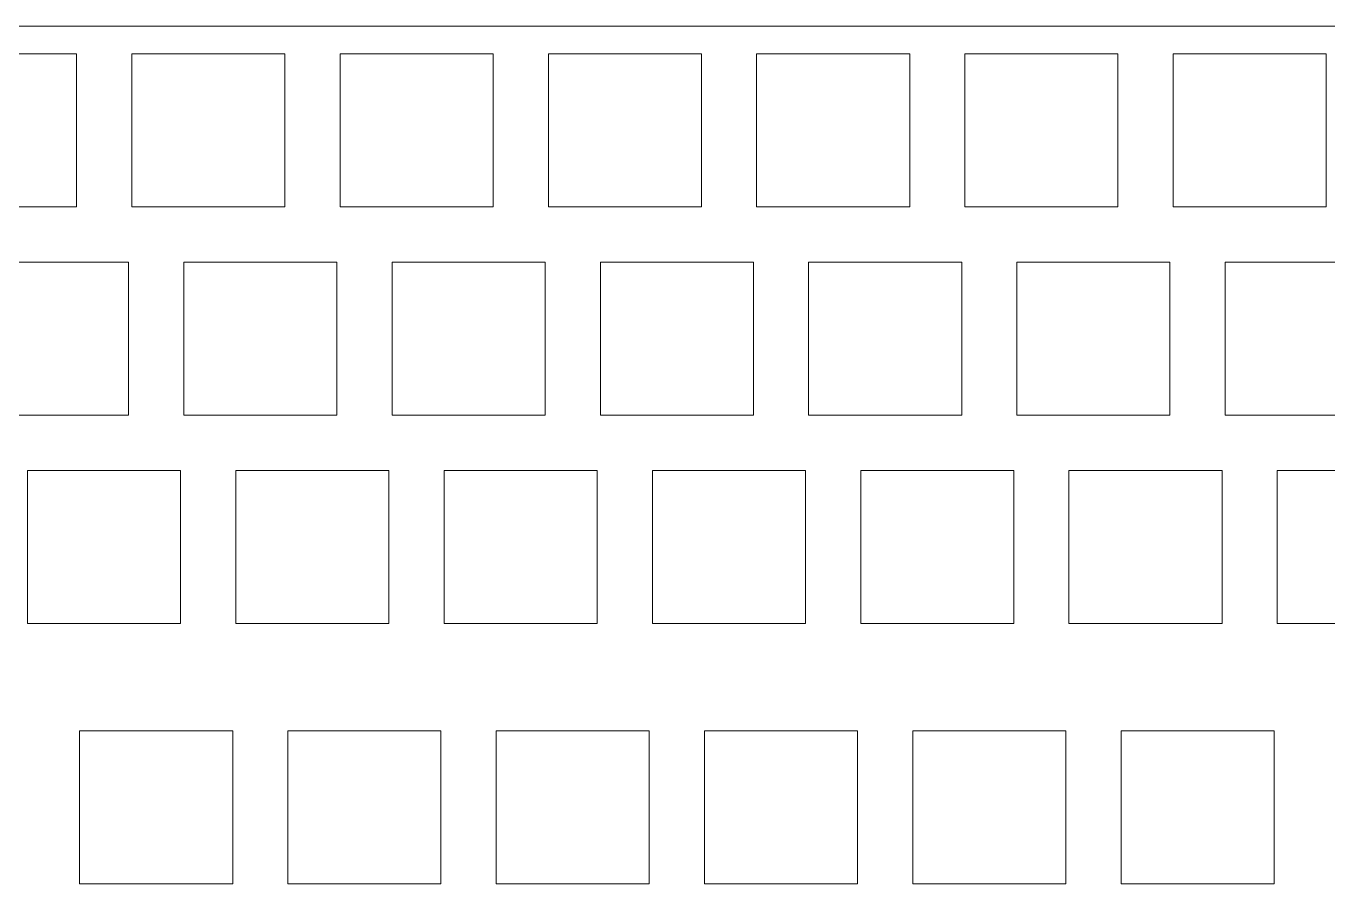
# Model space of a CAD drawing. Header units: inches. Extents: x -59 to 237, y 17 to 160.
# Drawn here: x 10.3 to 129.4, y 81.9 to 160.3 of the extents above; entities that cross this region are included whole.
import ezdxf

# ---------------------------------------------------------------- set-up
doc = ezdxf.new("R2010")
doc.units = ezdxf.units.IN
doc.header["$MEASUREMENT"] = 0

# ---------------------------------------------------------------- blocks, each defined once
blk = doc.blocks.new('block 2')
at = {"color": 7, "lineweight": 9, "true_color": 0xffffff}
blk.add_lwpolyline([(-58.74, 160.34), (236.54, 160.34)], dxfattribs=at)
blk = doc.blocks.new('block 274')
at = {"color": 7, "lineweight": 9, "true_color": 0xffffff}
blk.add_lwpolyline([(15.22, 95.9), (29.22, 95.9)], dxfattribs=at)
blk = doc.blocks.new('block 275')
at = {"color": 7, "lineweight": 9, "true_color": 0xffffff}
blk.add_lwpolyline([(29.22, 95.9), (29.22, 81.9)], dxfattribs=at)
blk = doc.blocks.new('block 276')
at = {"color": 7, "lineweight": 9, "true_color": 0xffffff}
blk.add_lwpolyline([(29.22, 81.9), (15.22, 81.9)], dxfattribs=at)
blk = doc.blocks.new('block 277')
at = {"color": 7, "lineweight": 9, "true_color": 0xffffff}
blk.add_lwpolyline([(15.22, 81.9), (15.22, 95.9)], dxfattribs=at)
blk = doc.blocks.new('block 278')
at = {"color": 7, "lineweight": 9, "true_color": 0xffffff}
blk.add_lwpolyline([(34.27, 95.9), (48.27, 95.9)], dxfattribs=at)
blk = doc.blocks.new('block 279')
at = {"color": 7, "lineweight": 9, "true_color": 0xffffff}
blk.add_lwpolyline([(48.27, 95.9), (48.27, 81.9)], dxfattribs=at)
blk = doc.blocks.new('block 280')
at = {"color": 7, "lineweight": 9, "true_color": 0xffffff}
blk.add_lwpolyline([(48.27, 81.9), (34.27, 81.9)], dxfattribs=at)
blk = doc.blocks.new('block 281')
at = {"color": 7, "lineweight": 9, "true_color": 0xffffff}
blk.add_lwpolyline([(34.27, 81.9), (34.27, 95.9)], dxfattribs=at)
blk = doc.blocks.new('block 282')
at = {"color": 7, "lineweight": 9, "true_color": 0xffffff}
blk.add_lwpolyline([(53.32, 95.9), (67.32, 95.9)], dxfattribs=at)
blk = doc.blocks.new('block 283')
at = {"color": 7, "lineweight": 9, "true_color": 0xffffff}
blk.add_lwpolyline([(67.32, 95.9), (67.32, 81.9)], dxfattribs=at)
blk = doc.blocks.new('block 284')
at = {"color": 7, "lineweight": 9, "true_color": 0xffffff}
blk.add_lwpolyline([(67.32, 81.9), (53.32, 81.9)], dxfattribs=at)
blk = doc.blocks.new('block 285')
at = {"color": 7, "lineweight": 9, "true_color": 0xffffff}
blk.add_lwpolyline([(53.32, 81.9), (53.32, 95.9)], dxfattribs=at)
blk = doc.blocks.new('block 286')
at = {"color": 7, "lineweight": 9, "true_color": 0xffffff}
blk.add_lwpolyline([(72.37, 95.9), (86.37, 95.9)], dxfattribs=at)
blk = doc.blocks.new('block 287')
at = {"color": 7, "lineweight": 9, "true_color": 0xffffff}
blk.add_lwpolyline([(86.37, 95.9), (86.37, 81.9)], dxfattribs=at)
blk = doc.blocks.new('block 288')
at = {"color": 7, "lineweight": 9, "true_color": 0xffffff}
blk.add_lwpolyline([(86.37, 81.9), (72.37, 81.9)], dxfattribs=at)
blk = doc.blocks.new('block 289')
at = {"color": 7, "lineweight": 9, "true_color": 0xffffff}
blk.add_lwpolyline([(72.37, 81.9), (72.37, 95.9)], dxfattribs=at)
blk = doc.blocks.new('block 290')
at = {"color": 7, "lineweight": 9, "true_color": 0xffffff}
blk.add_lwpolyline([(91.42, 95.9), (105.42, 95.9)], dxfattribs=at)
blk = doc.blocks.new('block 291')
at = {"color": 7, "lineweight": 9, "true_color": 0xffffff}
blk.add_lwpolyline([(105.42, 95.9), (105.42, 81.9)], dxfattribs=at)
blk = doc.blocks.new('block 292')
at = {"color": 7, "lineweight": 9, "true_color": 0xffffff}
blk.add_lwpolyline([(105.42, 81.9), (91.42, 81.9)], dxfattribs=at)
blk = doc.blocks.new('block 293')
at = {"color": 7, "lineweight": 9, "true_color": 0xffffff}
blk.add_lwpolyline([(91.42, 81.9), (91.42, 95.9)], dxfattribs=at)
blk = doc.blocks.new('block 294')
at = {"color": 7, "lineweight": 9, "true_color": 0xffffff}
blk.add_lwpolyline([(110.47, 95.9), (124.47, 95.9)], dxfattribs=at)
blk = doc.blocks.new('block 295')
at = {"color": 7, "lineweight": 9, "true_color": 0xffffff}
blk.add_lwpolyline([(124.47, 95.9), (124.47, 81.9)], dxfattribs=at)
blk = doc.blocks.new('block 296')
at = {"color": 7, "lineweight": 9, "true_color": 0xffffff}
blk.add_lwpolyline([(124.47, 81.9), (110.47, 81.9)], dxfattribs=at)
blk = doc.blocks.new('block 297')
at = {"color": 7, "lineweight": 9, "true_color": 0xffffff}
blk.add_lwpolyline([(110.47, 81.9), (110.47, 95.9)], dxfattribs=at)
blk = doc.blocks.new('block 322')
at = {"color": 7, "lineweight": 9, "true_color": 0xffffff}
blk.add_lwpolyline([(10.46, 119.71), (24.46, 119.71)], dxfattribs=at)
blk = doc.blocks.new('block 323')
at = {"color": 7, "lineweight": 9, "true_color": 0xffffff}
blk.add_lwpolyline([(24.46, 119.71), (24.46, 105.71)], dxfattribs=at)
blk = doc.blocks.new('block 324')
at = {"color": 7, "lineweight": 9, "true_color": 0xffffff}
blk.add_lwpolyline([(24.46, 105.71), (10.46, 105.71)], dxfattribs=at)
blk = doc.blocks.new('block 325')
at = {"color": 7, "lineweight": 9, "true_color": 0xffffff}
blk.add_lwpolyline([(10.46, 105.71), (10.46, 119.71)], dxfattribs=at)
blk = doc.blocks.new('block 326')
at = {"color": 7, "lineweight": 9, "true_color": 0xffffff}
blk.add_lwpolyline([(29.51, 119.71), (43.51, 119.71)], dxfattribs=at)
blk = doc.blocks.new('block 327')
at = {"color": 7, "lineweight": 9, "true_color": 0xffffff}
blk.add_lwpolyline([(43.51, 119.71), (43.51, 105.71)], dxfattribs=at)
blk = doc.blocks.new('block 328')
at = {"color": 7, "lineweight": 9, "true_color": 0xffffff}
blk.add_lwpolyline([(43.51, 105.71), (29.51, 105.71)], dxfattribs=at)
blk = doc.blocks.new('block 329')
at = {"color": 7, "lineweight": 9, "true_color": 0xffffff}
blk.add_lwpolyline([(29.51, 105.71), (29.51, 119.71)], dxfattribs=at)
blk = doc.blocks.new('block 330')
at = {"color": 7, "lineweight": 9, "true_color": 0xffffff}
blk.add_lwpolyline([(48.56, 119.71), (62.56, 119.71)], dxfattribs=at)
blk = doc.blocks.new('block 331')
at = {"color": 7, "lineweight": 9, "true_color": 0xffffff}
blk.add_lwpolyline([(62.56, 119.71), (62.56, 105.71)], dxfattribs=at)
blk = doc.blocks.new('block 332')
at = {"color": 7, "lineweight": 9, "true_color": 0xffffff}
blk.add_lwpolyline([(62.56, 105.71), (48.56, 105.71)], dxfattribs=at)
blk = doc.blocks.new('block 333')
at = {"color": 7, "lineweight": 9, "true_color": 0xffffff}
blk.add_lwpolyline([(48.56, 105.71), (48.56, 119.71)], dxfattribs=at)
blk = doc.blocks.new('block 334')
at = {"color": 7, "lineweight": 9, "true_color": 0xffffff}
blk.add_lwpolyline([(67.61, 119.71), (81.61, 119.71)], dxfattribs=at)
blk = doc.blocks.new('block 335')
at = {"color": 7, "lineweight": 9, "true_color": 0xffffff}
blk.add_lwpolyline([(81.61, 119.71), (81.61, 105.71)], dxfattribs=at)
blk = doc.blocks.new('block 336')
at = {"color": 7, "lineweight": 9, "true_color": 0xffffff}
blk.add_lwpolyline([(81.61, 105.71), (67.61, 105.71)], dxfattribs=at)
blk = doc.blocks.new('block 337')
at = {"color": 7, "lineweight": 9, "true_color": 0xffffff}
blk.add_lwpolyline([(67.61, 105.71), (67.61, 119.71)], dxfattribs=at)
blk = doc.blocks.new('block 338')
at = {"color": 7, "lineweight": 9, "true_color": 0xffffff}
blk.add_lwpolyline([(86.66, 119.71), (100.66, 119.71)], dxfattribs=at)
blk = doc.blocks.new('block 339')
at = {"color": 7, "lineweight": 9, "true_color": 0xffffff}
blk.add_lwpolyline([(100.66, 119.71), (100.66, 105.71)], dxfattribs=at)
blk = doc.blocks.new('block 340')
at = {"color": 7, "lineweight": 9, "true_color": 0xffffff}
blk.add_lwpolyline([(100.66, 105.71), (86.66, 105.71)], dxfattribs=at)
blk = doc.blocks.new('block 341')
at = {"color": 7, "lineweight": 9, "true_color": 0xffffff}
blk.add_lwpolyline([(86.66, 105.71), (86.66, 119.71)], dxfattribs=at)
blk = doc.blocks.new('block 342')
at = {"color": 7, "lineweight": 9, "true_color": 0xffffff}
blk.add_lwpolyline([(105.71, 119.71), (119.71, 119.71)], dxfattribs=at)
blk = doc.blocks.new('block 343')
at = {"color": 7, "lineweight": 9, "true_color": 0xffffff}
blk.add_lwpolyline([(119.71, 119.71), (119.71, 105.71)], dxfattribs=at)
blk = doc.blocks.new('block 344')
at = {"color": 7, "lineweight": 9, "true_color": 0xffffff}
blk.add_lwpolyline([(119.71, 105.71), (105.71, 105.71)], dxfattribs=at)
blk = doc.blocks.new('block 345')
at = {"color": 7, "lineweight": 9, "true_color": 0xffffff}
blk.add_lwpolyline([(105.71, 105.71), (105.71, 119.71)], dxfattribs=at)
blk = doc.blocks.new('block 346')
at = {"color": 7, "lineweight": 9, "true_color": 0xffffff}
blk.add_lwpolyline([(124.76, 119.71), (138.76, 119.71)], dxfattribs=at)
blk = doc.blocks.new('block 348')
at = {"color": 7, "lineweight": 9, "true_color": 0xffffff}
blk.add_lwpolyline([(138.76, 105.71), (124.76, 105.71)], dxfattribs=at)
blk = doc.blocks.new('block 349')
at = {"color": 7, "lineweight": 9, "true_color": 0xffffff}
blk.add_lwpolyline([(124.76, 105.71), (124.76, 119.71)], dxfattribs=at)
blk = doc.blocks.new('block 370')
at = {"color": 7, "lineweight": 9, "true_color": 0xffffff}
blk.add_lwpolyline([(5.7, 138.76), (19.7, 138.76)], dxfattribs=at)
blk = doc.blocks.new('block 371')
at = {"color": 7, "lineweight": 9, "true_color": 0xffffff}
blk.add_lwpolyline([(19.7, 138.76), (19.7, 124.76)], dxfattribs=at)
blk = doc.blocks.new('block 372')
at = {"color": 7, "lineweight": 9, "true_color": 0xffffff}
blk.add_lwpolyline([(19.7, 124.76), (5.7, 124.76)], dxfattribs=at)
blk = doc.blocks.new('block 374')
at = {"color": 7, "lineweight": 9, "true_color": 0xffffff}
blk.add_lwpolyline([(24.75, 138.76), (38.75, 138.76)], dxfattribs=at)
blk = doc.blocks.new('block 375')
at = {"color": 7, "lineweight": 9, "true_color": 0xffffff}
blk.add_lwpolyline([(38.75, 138.76), (38.75, 124.76)], dxfattribs=at)
blk = doc.blocks.new('block 376')
at = {"color": 7, "lineweight": 9, "true_color": 0xffffff}
blk.add_lwpolyline([(38.75, 124.76), (24.75, 124.76)], dxfattribs=at)
blk = doc.blocks.new('block 377')
at = {"color": 7, "lineweight": 9, "true_color": 0xffffff}
blk.add_lwpolyline([(24.75, 124.76), (24.75, 138.76)], dxfattribs=at)
blk = doc.blocks.new('block 378')
at = {"color": 7, "lineweight": 9, "true_color": 0xffffff}
blk.add_lwpolyline([(43.8, 138.76), (57.8, 138.76)], dxfattribs=at)
blk = doc.blocks.new('block 379')
at = {"color": 7, "lineweight": 9, "true_color": 0xffffff}
blk.add_lwpolyline([(57.8, 138.76), (57.8, 124.76)], dxfattribs=at)
blk = doc.blocks.new('block 380')
at = {"color": 7, "lineweight": 9, "true_color": 0xffffff}
blk.add_lwpolyline([(57.8, 124.76), (43.8, 124.76)], dxfattribs=at)
blk = doc.blocks.new('block 381')
at = {"color": 7, "lineweight": 9, "true_color": 0xffffff}
blk.add_lwpolyline([(43.8, 124.76), (43.8, 138.76)], dxfattribs=at)
blk = doc.blocks.new('block 382')
at = {"color": 7, "lineweight": 9, "true_color": 0xffffff}
blk.add_lwpolyline([(62.85, 138.76), (76.85, 138.76)], dxfattribs=at)
blk = doc.blocks.new('block 383')
at = {"color": 7, "lineweight": 9, "true_color": 0xffffff}
blk.add_lwpolyline([(76.85, 138.76), (76.85, 124.76)], dxfattribs=at)
blk = doc.blocks.new('block 384')
at = {"color": 7, "lineweight": 9, "true_color": 0xffffff}
blk.add_lwpolyline([(76.85, 124.76), (62.85, 124.76)], dxfattribs=at)
blk = doc.blocks.new('block 385')
at = {"color": 7, "lineweight": 9, "true_color": 0xffffff}
blk.add_lwpolyline([(62.85, 124.76), (62.85, 138.76)], dxfattribs=at)
blk = doc.blocks.new('block 386')
at = {"color": 7, "lineweight": 9, "true_color": 0xffffff}
blk.add_lwpolyline([(81.9, 138.76), (95.9, 138.76)], dxfattribs=at)
blk = doc.blocks.new('block 387')
at = {"color": 7, "lineweight": 9, "true_color": 0xffffff}
blk.add_lwpolyline([(95.9, 138.76), (95.9, 124.76)], dxfattribs=at)
blk = doc.blocks.new('block 388')
at = {"color": 7, "lineweight": 9, "true_color": 0xffffff}
blk.add_lwpolyline([(95.9, 124.76), (81.9, 124.76)], dxfattribs=at)
blk = doc.blocks.new('block 389')
at = {"color": 7, "lineweight": 9, "true_color": 0xffffff}
blk.add_lwpolyline([(81.9, 124.76), (81.9, 138.76)], dxfattribs=at)
blk = doc.blocks.new('block 390')
at = {"color": 7, "lineweight": 9, "true_color": 0xffffff}
blk.add_lwpolyline([(100.95, 138.76), (114.95, 138.76)], dxfattribs=at)
blk = doc.blocks.new('block 391')
at = {"color": 7, "lineweight": 9, "true_color": 0xffffff}
blk.add_lwpolyline([(114.95, 138.76), (114.95, 124.76)], dxfattribs=at)
blk = doc.blocks.new('block 392')
at = {"color": 7, "lineweight": 9, "true_color": 0xffffff}
blk.add_lwpolyline([(114.95, 124.76), (100.95, 124.76)], dxfattribs=at)
blk = doc.blocks.new('block 393')
at = {"color": 7, "lineweight": 9, "true_color": 0xffffff}
blk.add_lwpolyline([(100.95, 124.76), (100.95, 138.76)], dxfattribs=at)
blk = doc.blocks.new('block 394')
at = {"color": 7, "lineweight": 9, "true_color": 0xffffff}
blk.add_lwpolyline([(120, 138.76), (134, 138.76)], dxfattribs=at)
blk = doc.blocks.new('block 396')
at = {"color": 7, "lineweight": 9, "true_color": 0xffffff}
blk.add_lwpolyline([(134, 124.76), (120, 124.76)], dxfattribs=at)
blk = doc.blocks.new('block 397')
at = {"color": 7, "lineweight": 9, "true_color": 0xffffff}
blk.add_lwpolyline([(120, 124.76), (120, 138.76)], dxfattribs=at)
blk = doc.blocks.new('block 462')
at = {"color": 7, "lineweight": 9, "true_color": 0xffffff}
blk.add_lwpolyline([(0.94, 157.81), (14.94, 157.81)], dxfattribs=at)
blk = doc.blocks.new('block 463')
at = {"color": 7, "lineweight": 9, "true_color": 0xffffff}
blk.add_lwpolyline([(14.94, 157.81), (14.94, 143.81)], dxfattribs=at)
blk = doc.blocks.new('block 464')
at = {"color": 7, "lineweight": 9, "true_color": 0xffffff}
blk.add_lwpolyline([(14.94, 143.81), (0.94, 143.81)], dxfattribs=at)
blk = doc.blocks.new('block 466')
at = {"color": 7, "lineweight": 9, "true_color": 0xffffff}
blk.add_lwpolyline([(19.99, 157.81), (33.99, 157.81)], dxfattribs=at)
blk = doc.blocks.new('block 467')
at = {"color": 7, "lineweight": 9, "true_color": 0xffffff}
blk.add_lwpolyline([(33.99, 157.81), (33.99, 143.81)], dxfattribs=at)
blk = doc.blocks.new('block 468')
at = {"color": 7, "lineweight": 9, "true_color": 0xffffff}
blk.add_lwpolyline([(33.99, 143.81), (19.99, 143.81)], dxfattribs=at)
blk = doc.blocks.new('block 469')
at = {"color": 7, "lineweight": 9, "true_color": 0xffffff}
blk.add_lwpolyline([(19.99, 143.81), (19.99, 157.81)], dxfattribs=at)
blk = doc.blocks.new('block 470')
at = {"color": 7, "lineweight": 9, "true_color": 0xffffff}
blk.add_lwpolyline([(39.04, 157.81), (53.04, 157.81)], dxfattribs=at)
blk = doc.blocks.new('block 471')
at = {"color": 7, "lineweight": 9, "true_color": 0xffffff}
blk.add_lwpolyline([(53.04, 157.81), (53.04, 143.81)], dxfattribs=at)
blk = doc.blocks.new('block 472')
at = {"color": 7, "lineweight": 9, "true_color": 0xffffff}
blk.add_lwpolyline([(53.04, 143.81), (39.04, 143.81)], dxfattribs=at)
blk = doc.blocks.new('block 473')
at = {"color": 7, "lineweight": 9, "true_color": 0xffffff}
blk.add_lwpolyline([(39.04, 143.81), (39.04, 157.81)], dxfattribs=at)
blk = doc.blocks.new('block 474')
at = {"color": 7, "lineweight": 9, "true_color": 0xffffff}
blk.add_lwpolyline([(58.09, 157.81), (72.09, 157.81)], dxfattribs=at)
blk = doc.blocks.new('block 475')
at = {"color": 7, "lineweight": 9, "true_color": 0xffffff}
blk.add_lwpolyline([(72.09, 157.81), (72.09, 143.81)], dxfattribs=at)
blk = doc.blocks.new('block 476')
at = {"color": 7, "lineweight": 9, "true_color": 0xffffff}
blk.add_lwpolyline([(72.09, 143.81), (58.09, 143.81)], dxfattribs=at)
blk = doc.blocks.new('block 477')
at = {"color": 7, "lineweight": 9, "true_color": 0xffffff}
blk.add_lwpolyline([(58.09, 143.81), (58.09, 157.81)], dxfattribs=at)
blk = doc.blocks.new('block 478')
at = {"color": 7, "lineweight": 9, "true_color": 0xffffff}
blk.add_lwpolyline([(77.14, 157.81), (91.14, 157.81)], dxfattribs=at)
blk = doc.blocks.new('block 479')
at = {"color": 7, "lineweight": 9, "true_color": 0xffffff}
blk.add_lwpolyline([(91.14, 157.81), (91.14, 143.81)], dxfattribs=at)
blk = doc.blocks.new('block 480')
at = {"color": 7, "lineweight": 9, "true_color": 0xffffff}
blk.add_lwpolyline([(91.14, 143.81), (77.14, 143.81)], dxfattribs=at)
blk = doc.blocks.new('block 481')
at = {"color": 7, "lineweight": 9, "true_color": 0xffffff}
blk.add_lwpolyline([(77.14, 143.81), (77.14, 157.81)], dxfattribs=at)
blk = doc.blocks.new('block 482')
at = {"color": 7, "lineweight": 9, "true_color": 0xffffff}
blk.add_lwpolyline([(96.19, 157.81), (110.19, 157.81)], dxfattribs=at)
blk = doc.blocks.new('block 483')
at = {"color": 7, "lineweight": 9, "true_color": 0xffffff}
blk.add_lwpolyline([(110.19, 157.81), (110.19, 143.81)], dxfattribs=at)
blk = doc.blocks.new('block 484')
at = {"color": 7, "lineweight": 9, "true_color": 0xffffff}
blk.add_lwpolyline([(110.19, 143.81), (96.19, 143.81)], dxfattribs=at)
blk = doc.blocks.new('block 485')
at = {"color": 7, "lineweight": 9, "true_color": 0xffffff}
blk.add_lwpolyline([(96.19, 143.81), (96.19, 157.81)], dxfattribs=at)
blk = doc.blocks.new('block 486')
at = {"color": 7, "lineweight": 9, "true_color": 0xffffff}
blk.add_lwpolyline([(115.24, 157.81), (129.24, 157.81)], dxfattribs=at)
blk = doc.blocks.new('block 487')
at = {"color": 7, "lineweight": 9, "true_color": 0xffffff}
blk.add_lwpolyline([(129.24, 157.81), (129.24, 143.81)], dxfattribs=at)
blk = doc.blocks.new('block 488')
at = {"color": 7, "lineweight": 9, "true_color": 0xffffff}
blk.add_lwpolyline([(129.24, 143.81), (115.24, 143.81)], dxfattribs=at)
blk = doc.blocks.new('block 489')
at = {"color": 7, "lineweight": 9, "true_color": 0xffffff}
blk.add_lwpolyline([(115.24, 143.81), (115.24, 157.81)], dxfattribs=at)

msp = doc.modelspace()

# ---------------------------------------------------------------- block references
for name in ['block 2', 'block 462', 'block 463', 'block 466', 'block 469', 'block 467', 'block 470', 'block 473', 'block 471', 'block 474', 'block 477', 'block 475', 'block 478', 'block 481', 'block 479', 'block 482', 'block 485', 'block 483', 'block 486', 'block 489', 'block 487', 'block 464', 'block 468', 'block 472', 'block 476', 'block 480', 'block 484', 'block 488', 'block 370', 'block 371', 'block 374', 'block 377', 'block 375', 'block 378', 'block 381', 'block 379', 'block 382', 'block 385', 'block 383', 'block 386', 'block 389', 'block 387', 'block 390', 'block 393', 'block 391', 'block 394', 'block 397', 'block 372', 'block 376', 'block 380', 'block 384', 'block 388', 'block 392', 'block 396', 'block 322', 'block 325', 'block 323', 'block 326', 'block 329', 'block 327', 'block 330', 'block 333', 'block 331', 'block 334', 'block 337', 'block 335', 'block 338', 'block 341', 'block 339', 'block 342', 'block 345', 'block 343', 'block 346', 'block 349', 'block 324', 'block 328', 'block 332', 'block 336', 'block 340', 'block 344', 'block 348', 'block 274', 'block 277', 'block 275', 'block 278', 'block 281', 'block 279', 'block 282', 'block 285', 'block 283', 'block 286', 'block 289', 'block 287', 'block 290', 'block 293', 'block 291', 'block 294', 'block 297', 'block 295', 'block 276', 'block 280', 'block 284', 'block 288', 'block 292', 'block 296']:
    msp.add_blockref(name, (0, 0))

doc.saveas('drawing.dxf')
